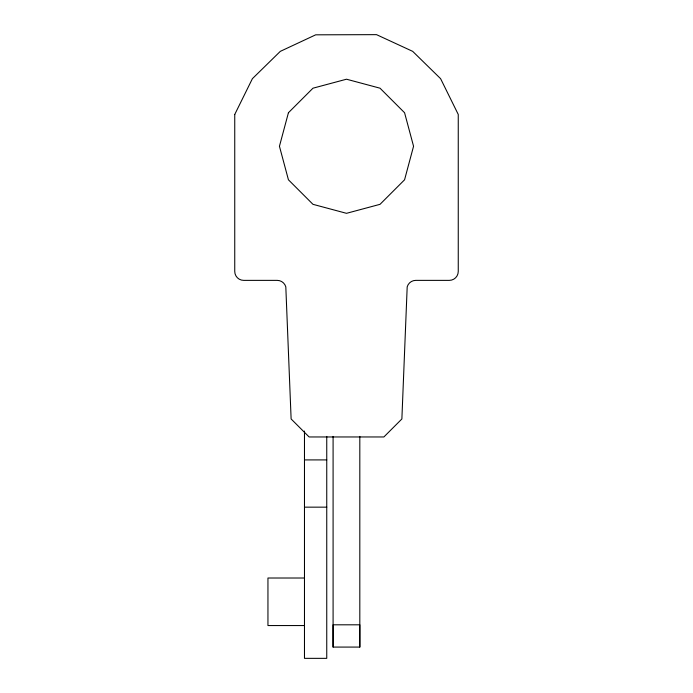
<?xml version="1.0" encoding="UTF-8"?>
<svg xmlns="http://www.w3.org/2000/svg" width="693" height="693" viewBox="0 0 693 693"><rect width="100%" height="100%" fill="white"/><g stroke="black" fill="none" stroke-linecap="round" stroke-linejoin="round"><path stroke-width="1.04" d="M304.478 431.081L304.478 658.35L326.749 658.35L326.749 436.417M333.09 647.08L333.09 624.809L359.814 624.809L359.814 647.08L333.09 647.08L333.09 436.408M304.478 459.909L326.749 459.909M304.478 507.155L326.749 507.155M304.478 578.014L267.948 578.014L267.948 625.554L304.478 625.554M359.814 436.408L359.814 647.08M234.745 114.458L234.745 271.431A8.94 8.94 0 0 0 243.685 280.37L277.217 280.37A8.94 8.94 0 0 1 285.811 286.85L291.121 418.962L309.121 436.962L383.879 436.962L401.879 418.962L407.189 286.85A8.94 8.94 0 0 1 415.783 280.37L449.315 280.37A8.94 8.94 0 0 0 458.255 271.431L458.255 114.458L440.601 78.673L412.69 51.36L376.524 34.65L315.696 34.823L280.31 51.36L252.399 78.673L234.745 114.458M288.427 112.734L279.444 146.266L288.427 179.79L312.976 204.331L346.5 213.323L380.024 204.331L404.573 179.79L413.556 146.266L404.573 112.734L380.024 88.193L346.5 79.21L312.976 88.193L288.427 112.734"/></g></svg>
